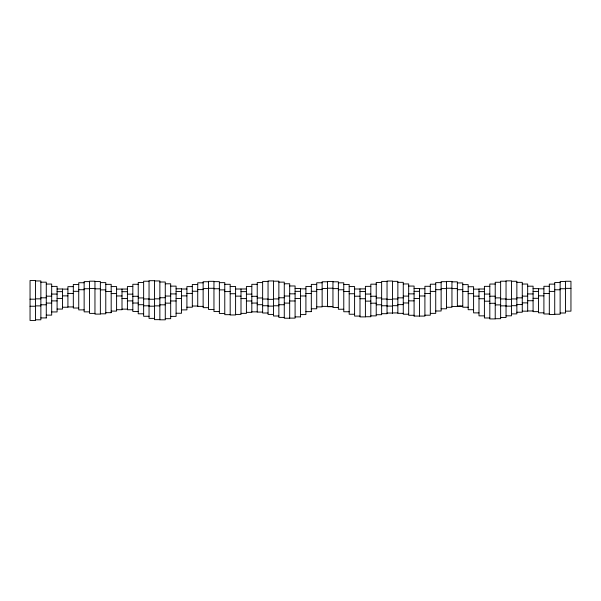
<?xml version="1.0" encoding="UTF-8"?>
<svg xmlns="http://www.w3.org/2000/svg" width="601" height="601" viewBox="0 0 601 601"><rect width="100%" height="100%" fill="white"/><g stroke="black" fill="none" stroke-linecap="round" stroke-linejoin="round"><path stroke-width="0.9" d="M327.545 306.638L332.954 306.63L327.545 306.63L327.545 281.433L332.954 281.433L332.954 307.457L338.363 307.464M197.729 306.375L203.138 306.375M35.459 280.952L40.868 280.952L40.868 319.8L35.459 319.8M154.457 280.945L159.866 280.945L159.866 319.807L165.275 319.815L165.275 282.004L159.866 282.004M149.048 281.223L143.639 281.223L143.639 316.276L149.048 316.284M273.455 281.178L278.864 281.178L278.864 317.396L284.273 317.403M506.042 281.2L500.633 281.2L500.633 318.703L495.224 318.71M392.453 281.336L397.862 281.336L397.862 313.331L403.271 313.354M511.451 281.268L516.86 281.268L516.86 313.887L511.451 313.91M268.046 281.426L262.637 281.426L262.637 312.993L268.046 313.016M387.044 281.411L381.635 281.411L381.635 314.706L376.226 314.729M565.541 281.508L560.132 281.508L560.132 314.225L554.723 314.24M89.549 281.599L84.14 281.599L84.14 311.851L89.549 311.866M94.958 281.523L100.367 281.523L100.367 314.098L94.958 314.113L94.958 281.178L89.549 281.178L89.549 313.399L94.958 313.406M213.956 281.636L219.365 281.636L219.365 313.452L224.774 313.467M208.547 281.734L203.138 281.734L203.138 307.659L208.547 307.659M446.543 281.674L441.134 281.674L441.134 310.995L435.725 311.01M327.545 281.771L322.136 281.771L322.136 306.886L316.727 306.893M332.954 281.794L338.363 281.794L338.363 309.245L343.772 309.245M451.952 281.839L457.361 281.839L457.361 306.442L451.952 306.45M278.864 282.139L284.273 282.139L284.273 318.214L289.682 318.23L289.682 283.77L284.273 283.77M40.868 282.177L46.277 282.177L46.277 317.906M397.862 282.335L403.271 282.335L403.271 314.218L408.68 314.24M500.633 282.275L495.224 282.275L495.224 318.921L489.815 318.921L489.815 284.04L495.224 284.04M516.86 282.357L522.269 282.357L522.269 312.235L516.86 312.235M143.639 282.462L138.23 282.462L138.23 313.79L143.639 313.805M381.635 282.485L376.226 282.485L376.226 315.863L370.817 315.871M560.132 282.485L554.723 282.485L554.723 314.541L549.314 314.556L549.314 284.123L554.723 284.123M100.367 282.613L105.776 282.613L105.776 313.812L100.367 313.82M262.637 282.583L257.228 282.583L257.228 312.084L262.637 312.092M441.134 282.628L435.725 282.628L435.725 313.361L430.316 313.369M84.14 282.733L78.731 282.733L78.731 309.883L84.14 309.883M219.365 282.65L224.774 282.65L224.774 314.669L230.183 314.684M203.138 282.816L197.729 282.816L197.729 306.36M322.136 282.778L316.727 282.778L316.727 308.779L311.318 308.779M338.363 282.823L343.772 282.823L343.772 311.739L349.181 311.761M457.361 282.936L462.77 282.936L462.77 307.239L468.179 307.239M165.275 283.792L170.684 283.792L170.684 318.695L165.275 318.695M403.271 283.95L408.68 283.95L408.68 315.277L414.089 315.285M46.277 284.055L51.686 284.055L51.686 315.112L46.277 315.127M522.269 284.04L527.678 284.04L527.678 311.168L522.269 311.168M376.226 284.175L370.817 284.175L370.817 316.727L365.408 316.742M435.725 284.198L430.316 284.198L430.316 315.187L424.907 315.187M105.776 284.348L111.185 284.348L111.185 312.655M138.23 284.281L132.821 284.281L132.821 311.453L138.23 311.453M224.774 284.311L230.183 284.311L230.183 314.969L235.592 314.969L235.592 286.489L230.183 286.489M257.228 284.318L251.819 284.318L251.819 312.347L246.41 312.362M316.727 284.378L311.318 284.378L311.318 311.626M78.731 284.461L73.322 284.461L73.322 308.02L78.731 308.02M197.729 284.483L192.32 284.483L192.32 307.224L186.911 307.216M343.772 284.446L349.181 284.446L349.181 314.24L354.59 314.255M462.77 284.611L468.179 284.611L468.179 309.71L473.588 309.718M289.682 285.971L295.091 285.971L295.091 318.117L289.682 318.124M170.684 286.129L176.093 286.129L176.093 316.389L170.684 316.396M408.68 286.061L414.089 286.061L414.089 316.036M527.678 286.189L533.087 286.189L533.087 311.634L538.496 311.634M51.686 286.392L57.095 286.392L57.095 311.942L51.686 311.949M370.817 286.361L365.408 286.361L365.408 316.892L359.999 316.9L359.999 288.886L365.408 288.886M430.316 286.294L424.907 286.294L424.907 316.096L414.089 316.058M489.815 286.354L484.406 286.354L484.406 317.974L489.815 317.982M549.314 286.294L543.905 286.294L543.905 313.97L549.314 313.97M251.819 286.497L246.41 286.497L246.41 313.354L241.001 313.376M311.318 286.444L305.909 286.444L305.909 314.586L300.5 314.593M73.322 286.647L67.913 286.647L67.913 307.231L62.504 307.246M111.185 286.579L116.594 286.579L116.594 311.085L111.185 311.1M132.821 286.534L127.412 286.534L127.412 309.755L132.821 309.755M192.32 286.602L186.911 286.602L186.911 309.876L181.502 309.898M349.181 286.557L354.59 286.557L354.59 316.066L359.999 316.081M468.179 286.73L473.588 286.73L473.588 312.873L478.997 312.896M327.545 288.202L332.954 288.202M446.543 288.225L451.952 288.225M208.547 288.3L213.956 288.3M565.541 288.36L570.95 288.36M89.549 288.442L94.958 288.442M414.089 288.518L419.498 288.518L419.498 316.096M203.138 288.585L208.547 288.585M295.091 288.548L300.5 288.548L300.5 316.885M322.136 288.533L327.545 288.533M332.954 288.623L338.363 288.623M441.134 288.6L446.543 288.6M451.952 288.6L457.361 288.6M533.087 288.638L538.496 288.638L538.496 312.82L543.905 312.828M84.14 288.743L89.549 288.743M213.956 288.75L219.365 288.75M419.498 288.743L424.907 288.743M560.132 288.743L565.541 288.743M94.958 288.833L100.367 288.833M176.093 288.773L181.502 288.773M300.5 288.833L305.909 288.833M538.496 288.803L543.905 288.803M57.095 288.983L62.504 288.983L62.504 309.064L57.095 309.072M181.502 289.006L186.911 289.006M235.592 289.006L246.41 288.968M354.59 288.991L359.999 288.991M484.406 288.998L478.997 288.998L478.997 315.856L484.406 315.871M62.504 289.111L67.913 289.111M116.594 289.096L127.412 289.043M473.588 289.134L478.997 289.134M197.729 289.599L203.138 289.599M316.727 289.592L322.136 289.592M78.731 289.72L84.14 289.72M338.363 289.765L343.772 289.765M435.725 289.697L441.134 289.697M457.361 289.697L462.77 289.697M100.367 289.877L105.776 289.877M219.365 289.885L224.774 289.885M554.723 289.787L560.132 289.787M192.32 291.245L197.729 291.245M73.322 291.327L78.731 291.327M295.091 291.357L300.5 291.357M311.318 291.29L316.727 291.29M414.089 291.342L419.498 291.342M430.316 291.402L435.725 291.402M105.776 291.493L111.185 291.493M176.093 291.508L181.502 291.508M343.772 291.523L349.181 291.523M462.77 291.425L468.179 291.425M533.087 291.425L538.496 291.425M549.314 291.41L554.723 291.41M57.095 291.65L62.504 291.65M224.774 291.59L230.183 291.59M241.001 291.628L246.41 291.628M359.999 291.568L365.408 291.568M478.997 291.635L484.406 291.635M122.003 291.688L127.412 291.688M186.911 293.401L192.32 293.401M67.913 293.431L73.322 293.431M305.909 293.476L311.318 293.476M543.905 293.483L549.314 293.483M111.185 293.573L116.594 293.573M424.907 293.551L430.316 293.551M468.179 293.641L473.588 293.641M230.183 293.724L235.592 293.724M349.181 293.739L354.59 293.739M289.682 293.829L295.091 293.829M408.68 293.866L414.089 293.866M170.684 293.919L176.093 293.919M527.678 293.942L533.087 293.942M51.686 294.069L57.095 294.069M127.412 294.152L132.821 294.152M246.41 294.129L251.819 294.129M365.408 294.054L370.817 294.054M484.406 294.062L489.815 294.062M62.504 295.865L67.913 295.865M181.502 295.88L186.911 295.88M538.496 295.842L543.905 295.842M116.594 295.955L122.003 295.955M284.273 296.03L289.682 296.03M300.5 295.97L305.909 295.97M419.498 295.977L424.907 295.977M165.275 296.045L170.684 296.045M235.592 296.12L241.001 296.12M403.271 296.098L408.68 296.098M473.588 296.15L478.997 296.15M522.269 296.135L527.678 296.135M46.277 296.173L51.686 296.173M354.59 296.21L359.999 296.21M370.817 296.248L376.226 296.248M489.815 296.195L495.224 296.195M132.821 296.285L138.23 296.285M251.819 296.308L257.228 296.308M159.866 297.735L165.275 297.735M278.864 297.773L284.273 297.773M40.868 297.811L46.277 297.811M397.862 297.848L403.271 297.848M495.224 297.878L500.633 297.878M516.86 297.848L522.269 297.848M138.23 297.931L143.639 297.931M257.228 297.983L262.637 297.983M376.226 297.953L381.635 297.953M533.087 298.321L538.496 298.321M57.095 298.419L62.504 298.419M122.003 298.464L127.412 298.464M176.093 298.479L181.502 298.479M295.091 298.539L300.5 298.539M414.089 298.479L419.498 298.479M241.001 298.599L246.41 298.599M359.999 298.735L365.408 298.735M478.997 298.742L484.406 298.742M35.459 298.84L40.868 298.84M154.457 298.832L159.866 298.832M273.455 298.915L278.864 298.915M143.639 298.937L149.048 298.937M262.637 299.02L268.046 299.02M381.635 299.02L387.044 299.02M392.453 298.967L397.862 298.967M500.633 298.945L506.042 298.945M511.451 298.93L516.86 298.93M30.05 299.193L35.459 299.193M149.048 299.245L154.457 299.245M268.046 299.343L273.455 299.343M387.044 299.366L392.453 299.366M506.042 299.306L511.451 299.306M527.678 300.733L533.087 300.733M51.686 300.898L57.095 300.898M127.412 300.891L132.821 300.891M408.68 300.868L414.089 300.868M170.684 300.973L176.093 300.973M246.41 300.981L251.819 300.981M289.682 300.981L295.091 300.981M365.408 301.124L370.817 301.124M484.406 301.191L489.815 301.191M522.269 302.874L527.678 302.874M132.821 303.032L138.23 303.032M403.271 302.972L408.68 302.972M46.277 303.084L51.686 303.084M165.275 303.144L170.684 303.144M251.819 303.069L257.228 303.069M284.273 303.099L289.682 303.099M370.817 303.189L376.226 303.189M489.815 303.295L495.224 303.295M397.862 304.624L403.271 304.624M516.86 304.579L522.269 304.579M40.868 304.79L46.277 304.79M138.23 304.715L143.639 304.715M257.228 304.707L262.637 304.707M278.864 304.737L284.273 304.737M376.226 304.782L381.635 304.782M159.866 304.82L165.275 304.82M495.224 304.895L500.633 304.895M143.639 305.804L149.048 305.804M262.637 305.744L268.046 305.744M273.455 305.766L278.864 305.766M381.635 305.766L387.044 305.766M392.453 305.684L397.862 305.684M511.451 305.691L516.86 305.691M35.459 305.879L40.868 305.879M154.457 305.864L159.866 305.864M500.633 305.864L506.042 305.864M192.32 306.029L197.729 306.029M268.046 306.112L273.455 306.112M387.044 306.082L392.453 306.082M506.042 306.134L511.451 306.134M30.05 306.247L35.459 306.247M149.048 306.194L154.457 306.194M322.136 306.375L327.545 306.375M67.913 306.946L73.322 306.946M446.543 307.269L451.952 307.269L451.952 281.411L446.543 281.411L446.543 308.794L441.134 308.801M122.003 309.147L127.412 309.147M213.956 309.485L208.547 309.485L208.547 281.328L213.956 281.328L213.956 311.558L219.365 311.573M116.594 309.718L122.003 309.718L122.003 289.043M527.678 310.972L533.087 310.972M565.541 311.145L570.95 311.145L570.95 281.268L565.541 281.268L565.541 313.001L560.132 313.008M305.909 311.641L311.318 311.641M251.819 311.851L257.228 311.851M105.776 312.678L111.185 312.678M392.453 312.926L397.862 312.926M387.044 313.046L392.453 313.046M176.093 313.249L181.502 313.249L181.502 288.856M381.635 313.699L387.044 313.699M235.592 314.421L241.001 314.421L241.001 289.006M273.455 314.421L268.046 314.421L268.046 280.945L273.455 280.945L273.455 315.983L278.864 316.006M506.042 315.818L511.451 315.818L511.451 280.862L506.042 280.862L506.042 317.546L500.633 317.553M295.091 316.892L300.5 316.892M40.868 317.921L46.277 317.921M154.457 318.38L149.048 318.38L149.048 280.69L154.457 280.69L154.457 319.642L159.866 319.657M392.453 313.031L392.453 281.02L387.044 281.02L387.044 313.684M460.065 306.134L457.361 306.217L462.77 306.217L460.065 306.134M35.459 280.524L30.05 280.524L30.05 320.461L35.459 320.453L35.459 280.524"/></g></svg>
